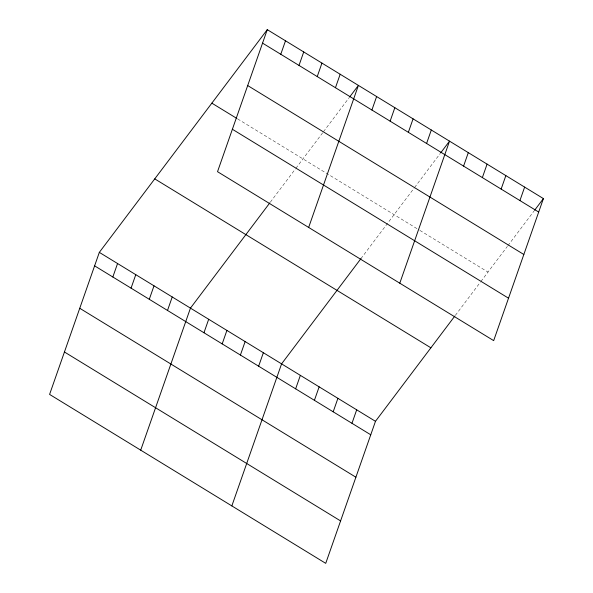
<?xml version="1.0" encoding="UTF-8"?>
<svg xmlns="http://www.w3.org/2000/svg" width="593" height="593" viewBox="0 0 593 593"><rect width="100%" height="100%" fill="white"/><g stroke="black" fill="none" stroke-linecap="round" stroke-linejoin="round"><path stroke-width="0.44" stroke-dasharray="2.96 2.22" d="M270.349 202.169L295.366 168.998M295.907 168.271L322.933 132.439M323.481 131.705L348.981 97.897M360.929 258.637L414.055 188.189M414.611 187.455L440.102 153.639M455.365 315.357L480.382 282.179M480.923 281.46L507.386 246.362M507.942 245.621L533.989 211.078M237.667 118.941L419.14 229.965M419.926 230.44L487.995 272.083"/><path stroke-width="0.89" d="M267.273 29.65L217.527 171.688L493.672 340.627L543.41 198.588L267.273 29.65L99.328 252.373L49.59 394.412L325.727 563.35L375.473 421.312L454.816 316.076M112.833 276.998L117.555 263.522M131.06 288.146L135.782 274.67M149.288 299.302L154.002 285.826M167.508 310.45L172.229 296.974M140.711 450.161L190.457 308.123L269.808 202.888M280.778 54.274L285.5 40.798M203.962 332.747L208.684 319.271M299.005 65.423L303.72 51.947M222.19 343.896L226.904 330.42M317.233 76.571L321.947 63.103M240.41 355.044L245.131 341.568M335.453 87.727L340.174 74.251M258.637 366.2L263.359 352.724M308.656 227.438L358.402 85.399L349.529 97.156M231.841 505.911L281.579 363.872L360.929 258.637M371.907 110.024L376.622 96.548M295.64 388.838L300.362 375.362M390.127 121.172L394.849 107.696M314.416 400.319L319.138 386.844M408.355 132.321L413.076 118.845M426.582 143.476L431.304 130M333.192 411.809L337.914 398.333M399.786 283.187L449.524 141.149L440.658 152.905M351.975 423.298L356.689 409.822M463.585 166.107L468.3 152.638M482.361 177.596L487.083 164.12M501.137 189.085L505.859 175.61M519.92 200.575L524.635 187.099M534.545 210.345L543.41 198.588M262.551 43.126L538.696 212.057M247.696 85.555L523.834 254.486M211.849 103.152L236.911 118.481M232.389 129.267L508.527 298.197M154.751 178.878L430.889 347.809M99.328 252.373L375.473 421.312M94.613 265.849L370.751 434.788M79.751 308.278L355.896 477.209M64.444 351.99L340.582 520.921"/></g></svg>
